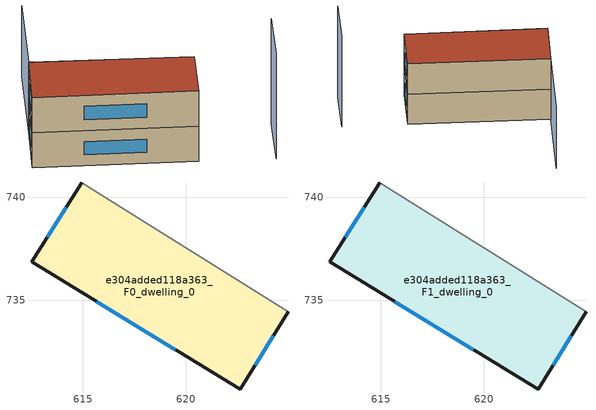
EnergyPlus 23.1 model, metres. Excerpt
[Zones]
e304added118a363_F0_dwelling_0
 floor ground (EU_floor_Construction): 624.96,734.46 622.64,730.67 612.51,736.88 614.94,740.72 z0
 wall outside (EU_wall_Construction): 614.94,740.72 612.51,736.88 622.64,730.67 624.96,734.46 z0:3
 wall adiabatic (EU_wall_Construction): 624.96,734.46 614.94,740.72 z0:3
 window (EU_Window_Construction): 615.66,734.94 619.48,732.61 / 614.18,739.52 613.26,738.07 / 623.36,731.85 624.23,733.28 z0.93:2.07
e304added118a363_F1_dwelling_0
 floor to e304added118a363_F0_dwelling_0 (EU_floor_Construction): 624.96,734.46 622.64,730.67 612.5,736.88 614.94,740.72 z3
 wall outside (EU_wall_Construction): 614.94,740.72 612.51,736.88 622.64,730.67 624.96,734.46 z3:6
 wall adiabatic (EU_wall_Construction): 624.96,734.46 614.94,740.72 z3:6
 window (EU_Window_Construction): 615.66,734.94 619.48,732.61 / 614.18,739.52 613.26,738.07 / 623.36,731.85 624.23,733.28 z3.93:5.07
 roof outside (EU_roof_Construction): 622.64,730.67 624.96,734.46 614.94,740.72 612.51,736.88 z6
shading: 627.28,727.73 629.62,731.54 z0:9; 614.94,740.72 618.81,746.92 z0:6
[Building]
EU S2 Campaign: North Axis=0; Terrain=City; Solar Distribution=FullExterior
[Site:Location]
Montreal-Trudeau.Intl.AP: Latitude=45.4667; Longitude=-73.75; Time Zone=-5; Elevation=36
[SizingPeriod:WeatherFileDays]
AnnualSizingPeriod: Begin Month=1; Begin Day of Month=1; End Month=12; End Day of Month=31; Day of Week for Start Day=Monday; Use Weather File Daylight Saving Period=No; Use Weather File Rain and Snow Indicators=No
[MATERIAL]
EU_InternalMass_Material: Roughness=MediumRough; Thickness=0.1; Conductivity=1; Density=1800; Specific Heat=900; Thermal Absorptance=0.9; Solar Absorptance=0.7; Visible Absorptance=0.7
[MATERIAL:NOMASS] Roughness=MediumRough; Thermal Absorptance=0.9; Solar Absorptance=0.7; Visible Absorptance=0.7
Name | Thermal Resistance
EU_wall_NoMass; EU_floor_NoMass | 1.51479
EU_roof_NoMass | 2.84114
[WINDOWMATERIAL:SIMPLEGLAZINGSYSTEM]
EU_Window_SimpleGlazing: UFactor=3.53504; Solar Heat Gain Coefficient=0.8; Visible Transmittance=0.8
[CONSTRUCTION]
EU_wall_Construction: EU_wall_NoMass
EU_roof_Construction: EU_roof_NoMass
EU_floor_Construction: EU_floor_NoMass
EU_Window_Construction: EU_Window_SimpleGlazing
EU_InternalMass_Construction: EU_InternalMass_Material
[ZONE] Type=1; Multiplier=1; Ceiling Height=autocalculate; Floor Area=autocalculate; Part of Total Floor Area=Yes
Name | Volume
e304added118a363_F0_dwelling_0 | 159.715
e304added118a363_F1_dwelling_0 | 159.714
[INTERNALMASS] Construction=EU_InternalMass_Construction; Surface Area=53.2383
Name | Zone or ZoneList
e304added118a363_F0_dwelling_0_EU_InternalMass | e304added118a363_F0_dwelling_0
e304added118a363_F1_dwelling_0_EU_InternalMass | e304added118a363_F1_dwelling_0
[OTHEREQUIPMENT] Fuel Type=Electricity; Design Level Calculation Method=Watts/Area; Power per Zone Floor Area=1; Fraction Latent=0; Fraction Radiant=0; Fraction Lost=0; Carbon Dioxide Generation Rate=0; EndUse Subcategory=EU_Step8_InternalGains
Name | Zone or ZoneList or Space or SpaceList | Schedule
EU_Step8_InternalGain_e304added118a363_F0_dwelling_0_f000 | e304added118a363_F0_dwelling_0 | EU_Step8_GainSchedule_e304added118a363_F0_dwelling_0_f000
EU_Step8_InternalGain_e304added118a363_F1_dwelling_0_f000 | e304added118a363_F1_dwelling_0 | EU_Step8_GainSchedule_e304added118a363_F1_dwelling_0_f000
[ZONEVENTILATION:DESIGNFLOWRATE] Schedule=EU_AlwaysOn; Design Flow Rate Calculation Method=AirChanges/Hour; Air Changes per Hour=0.775154; Ventilation Type=Natural; Fan Pressure Rise=0; Fan Total Efficiency=1; Constant Term Coefficient=1; Temperature Term Coefficient=0; Velocity Term Coefficient=0; Velocity Squared Term Coefficient=0; Minimum Indoor Temperature=-100; Maximum Indoor Temperature=100; Delta Temperature=-100; Minimum Outdoor Temperature=-100; Maximum Outdoor Temperature=100; Maximum Wind Speed=40
Name | Zone or ZoneList or Space or SpaceList
EU_ConstantAir_e304added118a363_F0_dwelling_0 | e304added118a363_F0_dwelling_0
EU_ConstantAir_e304added118a363_F1_dwelling_0 | e304added118a363_F1_dwelling_0
[HVACTEMPLATE:THERMOSTAT] Constant Heating Setpoint=20; Constant Cooling Setpoint=50
EU_HeatOnly_e304added118a363_F0_dwelling_0; EU_HeatOnly_e304added118a363_F1_dwelling_0
[HVACTEMPLATE:ZONE:IDEALLOADSAIRSYSTEM] System Availability Schedule=EU_AlwaysOn; Maximum Heating Supply Air Temperature=50; Minimum Cooling Supply Air Temperature=13; Maximum Heating Supply Air Humidity Ratio=0.0156; Minimum Cooling Supply Air Humidity Ratio=0.0077; Heating Limit=NoLimit; Cooling Limit=NoLimit; Heating Availability Schedule=EU_AlwaysOn; Cooling Availability Schedule=EU_CoolingOff; Dehumidification Control Type=ConstantSensibleHeatRatio; Cooling Sensible Heat Ratio=0.7; Dehumidification Setpoint=60; Humidification Control Type=None; Humidification Setpoint=30; Outdoor Air Method=None; Outdoor Air Flow Rate per Person=0.00944; Outdoor Air Flow Rate per Zone Floor Area=0; Outdoor Air Flow Rate per Zone=0; Demand Controlled Ventilation Type=None; Outdoor Air Economizer Type=NoEconomizer; Heat Recovery Type=None; Sensible Heat Recovery Effectiveness=0.7; Latent Heat Recovery Effectiveness=0.65
Name | Template Thermostat
e304added118a363_F0_dwelling_0 | EU_HeatOnly_e304added118a363_F0_dwelling_0
e304added118a363_F1_dwelling_0 | EU_HeatOnly_e304added118a363_F1_dwelling_0
[SIZING:ZONE] Zone Cooling Design Supply Air Temperature Input Method=SupplyAirTemperature; Zone Cooling Design Supply Air Temperature=13; Zone Heating Design Supply Air Temperature Input Method=SupplyAirTemperature; Zone Heating Design Supply Air Temperature=50; Zone Cooling Design Supply Air Humidity Ratio=0.008; Zone Heating Design Supply Air Humidity Ratio=0.008; Cooling Design Air Flow Method=DesignDay; Cooling Design Air Flow Rate=0; Cooling Minimum Air Flow per Zone Floor Area=0.000762; Cooling Minimum Air Flow=0; Cooling Minimum Air Flow Fraction=0.2; Heating Design Air Flow Method=DesignDay; Heating Design Air Flow Rate=0; Heating Maximum Air Flow per Zone Floor Area=0.002032; Heating Maximum Air Flow=0.141576; Heating Maximum Air Flow Fraction=0.3; Account for Dedicated Outdoor Air System=No; Dedicated Outdoor Air System Control Strategy=NeutralSupplyAir; Dedicated Outdoor Air Low Setpoint Temperature for Design=autosize; Dedicated Outdoor Air High Setpoint Temperature for Design=autosize; Zone Load Sizing Method=Sensible Load Only No Latent Load; Zone Latent Cooling Design Supply Air Humidity Ratio Input Method=HumidityRatioDifference; Zone Cooling Design Supply Air Humidity Ratio Difference=0.005; Zone Latent Heating Design Supply Air Humidity Ratio Input Method=HumidityRatioDifference; Zone Humidification Design Supply Air Humidity Ratio Difference=0.005
e304added118a363_F0_dwelling_0; e304added118a363_F1_dwelling_0
[SCHEDULE:CONSTANT]
Name | Hourly Value
EU_AlwaysOn | 1
EU_CoolingOff | 0
[SCHEDULE:FILE] Column Number=1; Rows to Skip at Top=0; Number of Hours of Data=8760; Column Separator=Comma; Interpolate to Timestep=No; Minutes per Item=60; Adjust Schedule for Daylight Savings=Yes
Name | File
EU_Step8_GainSchedule_e304added118a363_F0_dwelling_0_f000 | ../../schedules/e304added118a363/e304added118a363_F0_dwelling_0_f000_gain.csv
EU_Step8_GainSchedule_e304added118a363_F1_dwelling_0_f000 | ../../schedules/e304added118a363/e304added118a363_F1_dwelling_0_f000_gain.csv
